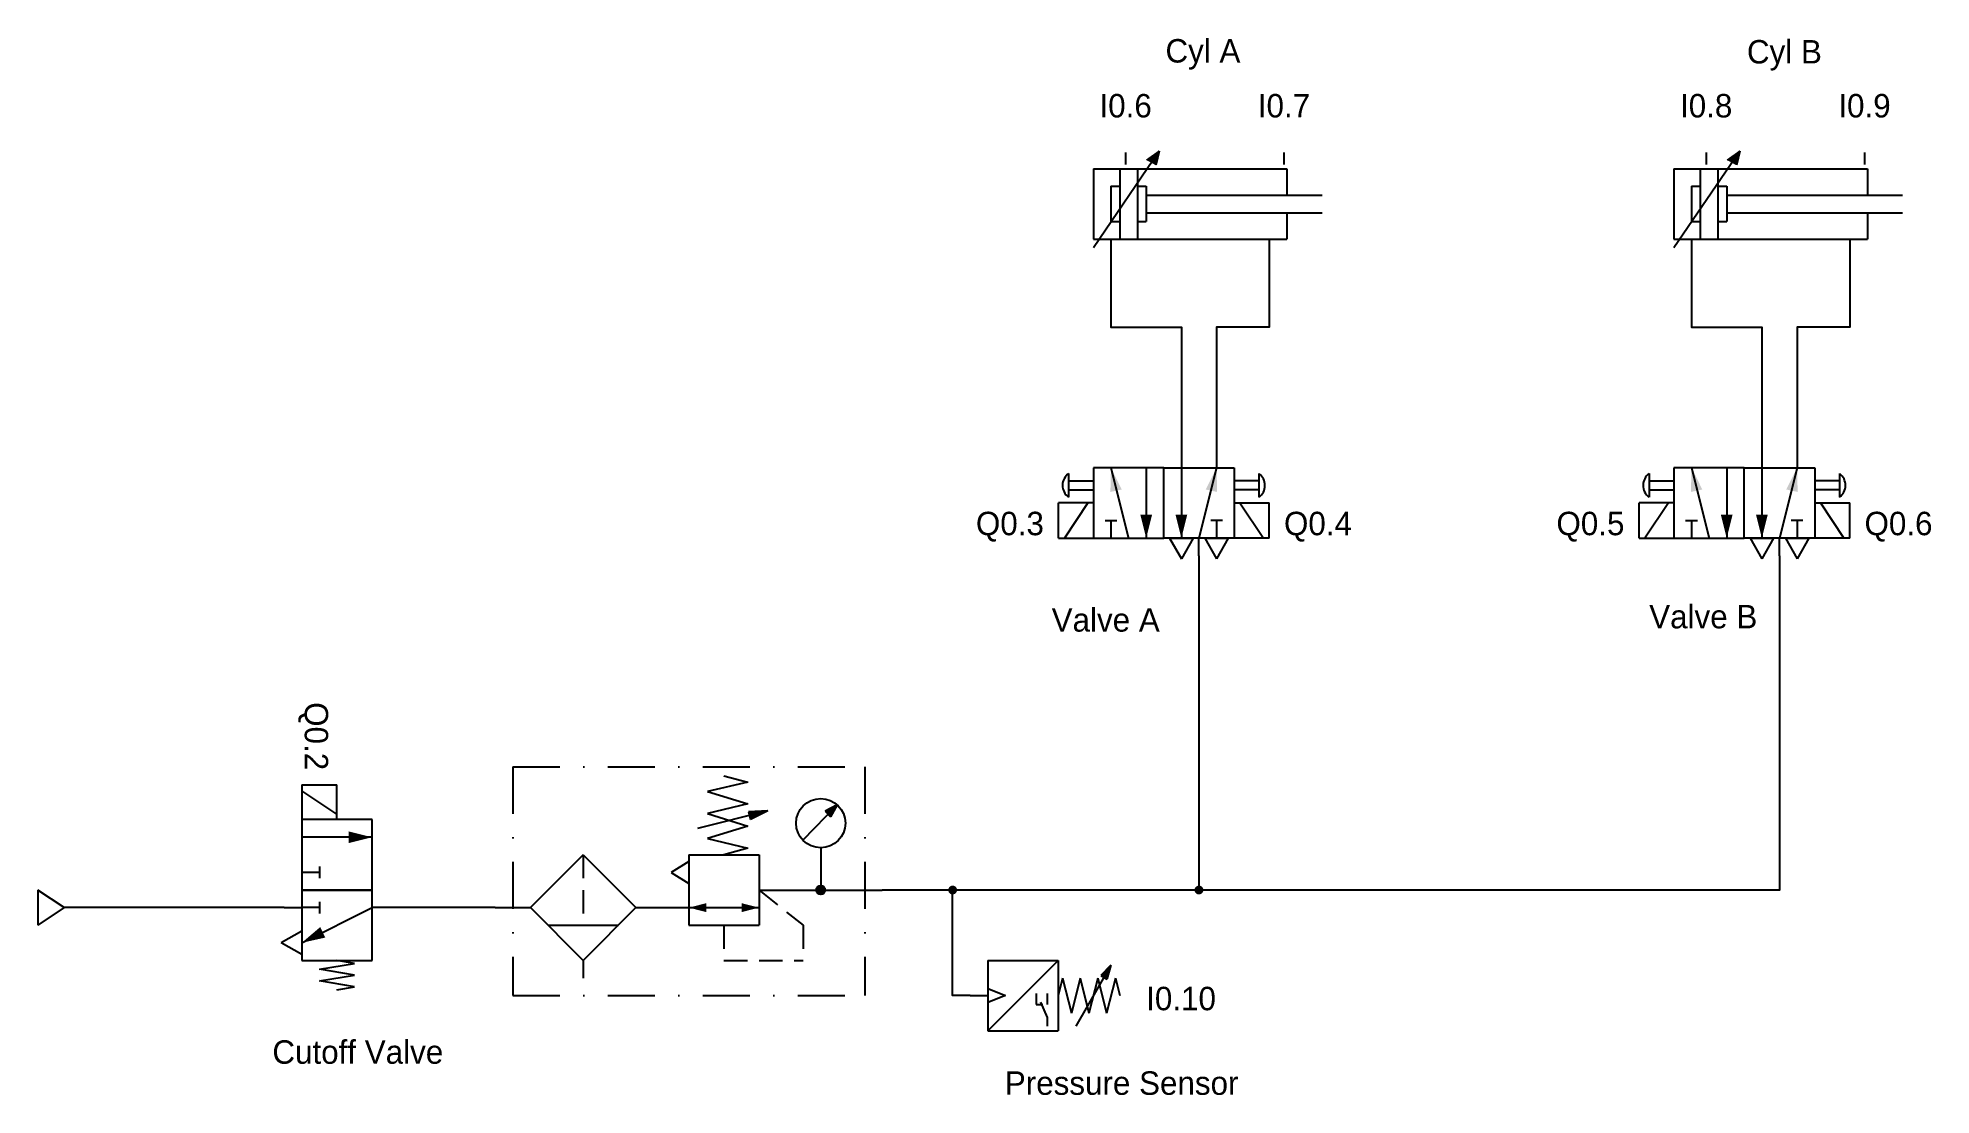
# Model space of a CAD drawing. Extents: x 81 to 243, y 15 to 105.
import ezdxf
from ezdxf.enums import TextEntityAlignment as Align

# ---------------------------------------------------------------- set-up
doc = ezdxf.new("R2010")
doc.units = 0
for name, pattern in [('AUSGEZOGEN', [0]), ('GESTRICHELT', [3, 2, -1]), ('STRICHPUNKTIERT', [8, 4, -2, 0, -2])]:
    doc.linetypes.add(name, pattern=pattern)
for name, color, linetype in [('1', 7, 'AUSGEZOGEN'), ('LINES', 7, 'AUSGEZOGEN'), ('TCONNECTIONS', 7, 'AUSGEZOGEN')]:
    doc.layers.add(name, color=color, linetype=linetype)

# ---------------------------------------------------------------- blocks, each defined once
blk = doc.blocks.new('PAL2DXF')
at = {"layer": '1', "color": 7}
for p, q in [((4.12, 9), (-1.5, 0.75)), ((4.12, 9), (3.04, 8.23)), ((4.12, 9), (3.83, 7.79)), ((-1.5, 7.5), (15, 7.5)), ((-1.5, 7.5), (-1.5, 1.5)), ((0.75, 7.5), (0.75, 1.5)), ((2.25, 7.5), (2.25, 1.5)), ((15, 7.5), (15, 5.25)), ((0, 6), (0, 3)), ((0, 6), (0.75, 6)), ((2.25, 6), (3, 6)), ((3, 6), (3, 3)), ((3, 5.25), (18, 5.25)), ((3, 3.75), (18, 3.75)), ((15, 3.75), (15, 1.5)), ((0, 3), (0.75, 3)), ((2.25, 3), (3, 3)), ((-1.5, 1.5), (15, 1.5)), ((0, 1.5), (0, 0)), ((13.5, 1.5), (13.5, 0))]:
    blk.add_line(p, q, dxfattribs=at)
blk.add_solid([(4.12, 9), (3.83, 7.79), (3.04, 8.23)], dxfattribs=at)
blk = doc.blocks.new('0002O6')
at = {"layer": '1', "color": 7}
for p, q in [((-7.5, -1.5), (-7.5, -7.5)), ((-1.5, -1.5), (-7.5, -1.5)), ((-6, -1.5), (-4.5, -7.5)), ((-3, -1.5), (-3, -7.5)), ((-1.5, -7.5), (-1.5, -1.5)), ((-1.5, -7.5), (-1.5, -1.5)), ((-1.5, -1.5), (4.5, -1.5)), ((0, -1.5), (0, -7.5)), ((3, -1.5), (1.5, -7.5)), ((4.5, -1.5), (4.5, -7.5)), ((-9.62, -2), (-9.62, -4)), ((-9.62, -2.62), (-7.5, -2.62)), ((6.62, -2.62), (4.5, -2.62)), ((6.62, -2), (6.62, -4)), ((-10.47, -7.5), (-10.47, -4.5)), ((-7.47, -4.5), (-10.47, -4.5)), ((-7.97, -4.5), (-9.97, -7.5)), ((-9.62, -3.38), (-7.5, -3.38)), ((6.62, -3.38), (4.5, -3.38)), ((4.5, -4.5), (7.5, -4.5)), ((5, -4.5), (7, -7.5)), ((7.5, -7.5), (7.5, -4.5)), ((-6.5, -6), (-5.5, -6)), ((-6, -6), (-6, -7.5)), ((3.5, -6), (2.5, -6)), ((3, -6), (3, -7.5)), ((-10.47, -7.5), (-7.47, -7.5)), ((-7.5, -7.5), (-1.5, -7.5)), ((4.5, -7.5), (-1.5, -7.5)), ((7.5, -7.5), (4.5, -7.5))]:
    blk.add_line(p, q, dxfattribs=at)
for centre, start, end in [((-8.88, -3), 126, 233), ((5.88, -3), 306, 53)]:
    blk.add_arc(centre, 1.25, start, end, dxfattribs=at)
for points in [[(-6, -1.5), (-6.05, -3.56), (-5.08, -3.35)], [(3, -1.5), (3.05, -3.56), (2.08, -3.35)], [(-3, -7.5), (-2.5, -5.5), (-3.5, -5.5)], [(0, -7.5), (-0.5, -5.5), (0.5, -5.5)]]:
    blk.add_solid(points, dxfattribs=at)
blk = doc.blocks.new('0002O18')
at = {"layer": '1', "color": 7}
for p, q in [((-7.5, -1.5), (-7.5, -7.5)), ((-1.5, -1.5), (-7.5, -1.5)), ((-6, -1.5), (-4.5, -7.5)), ((-3, -1.5), (-3, -7.5)), ((-1.5, -7.5), (-1.5, -1.5)), ((-1.5, -7.5), (-1.5, -1.5)), ((-1.5, -1.5), (4.5, -1.5)), ((0, -1.5), (0, -7.5)), ((3, -1.5), (1.5, -7.5)), ((4.5, -1.5), (4.5, -7.5)), ((-9.62, -2), (-9.62, -4)), ((-9.62, -2.62), (-7.5, -2.62)), ((6.62, -2.62), (4.5, -2.62)), ((6.62, -2), (6.62, -4)), ((-10.47, -7.5), (-10.47, -4.5)), ((-7.47, -4.5), (-10.47, -4.5)), ((-7.97, -4.5), (-9.97, -7.5)), ((-9.62, -3.38), (-7.5, -3.38)), ((6.62, -3.38), (4.5, -3.38)), ((4.5, -4.5), (7.5, -4.5)), ((5, -4.5), (7, -7.5)), ((7.5, -7.5), (7.5, -4.5)), ((-6.5, -6), (-5.5, -6)), ((-6, -6), (-6, -7.5)), ((3.5, -6), (2.5, -6)), ((3, -6), (3, -7.5)), ((-10.47, -7.5), (-7.47, -7.5)), ((-7.5, -7.5), (-1.5, -7.5)), ((4.5, -7.5), (-1.5, -7.5)), ((7.5, -7.5), (4.5, -7.5))]:
    blk.add_line(p, q, dxfattribs=at)
for centre, start, end in [((-8.88, -3), 126, 233), ((5.88, -3), 306, 53)]:
    blk.add_arc(centre, 1.25, start, end, dxfattribs=at)
for points in [[(-6, -1.5), (-6.05, -3.56), (-5.08, -3.35)], [(3, -1.5), (3.05, -3.56), (2.08, -3.35)], [(-3, -7.5), (-2.5, -5.5), (-3.5, -5.5)], [(0, -7.5), (-0.5, -5.5), (0.5, -5.5)]]:
    blk.add_solid(points, dxfattribs=at)
blk = doc.blocks.new('PRV')
at = {"layer": '1', "color": 7, "linetype": 'STRICHPUNKTIERT'}
for p, q in [((1.5, 12), (1.5, -7.5)), ((1.5, 12), (31.5, 12)), ((31.5, 12), (31.5, -7.5)), ((1.5, -7.5), (31.5, -7.5))]:
    blk.add_line(p, q, dxfattribs=at)
at = {"layer": '1', "color": 7}
for p, q in [((21.54, 10.71), (18.11, 9.9)), ((18.11, 9.9), (21.54, 8.84)), ((19.5, 11.25), (21.54, 10.71)), ((23.25, 8.25), (17.25, 6.75)), ((21.54, 8.84), (18.11, 8.03)), ((23.25, 8.25), (21.58, 8.18)), ((21.58, 8.18), (21.75, 7.5)), ((23.25, 8.25), (21.75, 7.5)), ((29.16, 8.76), (26.22, 5.76)), ((29.16, 8.76), (28.14, 8.22)), ((28.14, 8.22), (28.59, 7.74)), ((29.16, 8.76), (28.59, 7.74)), ((18.11, 8.03), (21.54, 6.95)), ((21.54, 6.95), (18.11, 5.89)), ((18.11, 5.89), (21.54, 5.07)), ((21.54, 5.07), (19.5, 4.5)), ((27.75, 5.1), (27.75, 1.5)), ((7.5, 4.5), (3, 0)), ((7.5, 4.5), (12, 0)), ((16.5, 3.94), (15, 3)), ((16.5, 4.5), (22.5, 4.5)), ((16.5, 4.5), (16.5, -1.5)), ((16.5, 3.94), (16.5, 2.06)), ((22.5, 4.5), (22.5, -1.5)), ((15, 3), (16.5, 2.06)), ((0, 0), (3, 0)), ((3, 0), (7.5, -4.5)), ((12, 0), (7.5, -4.5)), ((12, 0), (13.5, 0)), ((13.5, 0), (16.5, 0)), ((16.5, 0), (22.5, 0)), ((22.5, 1.5), (33, 1.5)), ((28.12, 1.5), (27.38, 1.5)), ((28.12, 1.5), (27.38, 1.5)), ((4.5, -1.5), (10.5, -1.5)), ((16.5, -1.5), (22.5, -1.5)), ((7.5, -4.5), (7.5, -6))]:
    blk.add_line(p, q, dxfattribs=at)
at = {"layer": '1', "color": 7, "linetype": 'GESTRICHELT'}
for p, q in [((7.5, 4.5), (7.5, -1.5)), ((22.5, 1.5), (26.25, -1.5)), ((19.5, -1.5), (19.5, -4.5)), ((26.25, -1.5), (26.25, -4.5)), ((19.5, -4.5), (26.25, -4.5))]:
    blk.add_line(p, q, dxfattribs=at)
at = {"layer": '1', "color": 7, "const_width": 0.375}
blk.add_lwpolyline([(27.56, 1.5, 1), (27.94, 1.5, 1)], format="xyb", close=True, dxfattribs=at)
at = {"layer": '1', "color": 7}
for centre, radius in [((27.75, 7.2), 2.1), ((27.75, 1.5), 0.375), ((27.75, 1.5), 0.375)]:
    blk.add_circle(centre, radius, dxfattribs=at)
for points in [[(21.75, 7.5), (23.25, 8.25), (21.58, 8.18)], [(28.54, 7.72), (28.14, 8.22), (29.16, 8.76)], [(16.5, 0), (18, -0.38), (18, 0.38)], [(22.5, 0), (21, -0.38), (21, 0.38)]]:
    blk.add_solid(points, dxfattribs=at)
blk = doc.blocks.new('0002O33')
at = {"layer": '1', "color": 7}
for p, q in [((-1.5, -1.5), (-7.5, -1.5)), ((-7.5, -1.5), (-7.5, -7.5)), ((-6, -1.5), (-6, -7.5)), ((-1.5, -7.5), (-1.5, -1.5)), ((4.5, -1.5), (-1.5, -1.5)), ((-1.5, -1.5), (-1.5, -7.5)), ((3, -7.5), (0, -1.5)), ((4.5, -7.5), (4.5, -1.5)), ((4.75, -3), (4.5, -4.5)), ((5.25, -6), (4.75, -3)), ((5.75, -3), (5.25, -6)), ((6.25, -6), (5.75, -3)), ((6.75, -3), (6.25, -6)), ((7, -4.5), (6.75, -3)), ((-10.47, -7.5), (-10.47, -4.5)), ((-7.47, -4.5), (-10.47, -4.5)), ((-7.97, -4.5), (-9.97, -7.5)), ((-3.5, -6), (-2.5, -6)), ((-3, -6), (-3, -7.5)), ((-0.5, -6), (0.5, -6)), ((0, -6), (0, -7.5)), ((-10.47, -7.5), (-7.47, -7.5)), ((-7.5, -7.5), (-1.5, -7.5)), ((-1.5, -7.5), (4.5, -7.5))]:
    blk.add_line(p, q, dxfattribs=at)
for points in [[(-6, -1.5), (-6.5, -3.5), (-5.5, -3.5)], [(3, -7.5), (2.55, -5.49), (1.66, -5.93)]]:
    blk.add_solid(points, dxfattribs=at)
blk = doc.blocks.new('TRICON')
at = {"layer": 'TCONNECTIONS', "color": 7, "const_width": 0.375}
blk.add_lwpolyline([(-1.4375, 1.25, 1), (-1.0625, 1.25, 1)], format="xyb", close=True, dxfattribs=at)
blk = doc.blocks.new('PPE1')
at = {"layer": '1', "color": 7}
for p, q in [((0, 0), (0, -0.75)), ((0, -0.75), (-1.5, -3)), ((0, -0.75), (-1.5, -3)), ((0, -0.75), (1.5, -3)), ((-1.5, -3), (1.5, -3))]:
    blk.add_line(p, q, dxfattribs=at)
blk = doc.blocks.new('PSW1')
at = {"layer": '1', "color": 7}
for p, q in [((7.5, 3), (1.5, -3)), ((1.5, 3), (7.5, 3)), ((1.5, 3), (1.5, -3)), ((7.5, 3), (7.5, -3)), ((12, 2.6), (9, -2.6)), ((12, 2.6), (11.14, 1.71)), ((11.14, 1.71), (11.66, 1.41)), ((12, 2.6), (11.66, 1.41)), ((0, 0), (1.5, 0)), ((1.5, 0.6), (3, 0)), ((3, 0), (1.5, -0.6)), ((5.62, 0.19), (5.62, -0.75)), ((6.56, 0.19), (6.56, -0.75)), ((7.88, 1.5), (7.5, 0)), ((7.88, 1.5), (8.62, -1.5)), ((9.38, 1.5), (8.62, -1.5)), ((9.38, 1.5), (10.12, -1.5)), ((10.88, 1.5), (10.12, -1.5)), ((10.88, 1.5), (11.62, -1.5)), ((12.38, 1.5), (11.62, -1.5)), ((12.38, 1.5), (12.75, 0)), ((5.62, -0.75), (6.19, -0.75)), ((6, -0.56), (6.56, -1.88)), ((1.5, -3), (7.5, -3)), ((6.56, -1.88), (6.56, -2.62))]:
    blk.add_line(p, q, dxfattribs=at)
for points in [[(12, 2.6), (11.14, 1.71), (11.4, 1.56)], [(12, 2.6), (11.4, 1.56), (11.66, 1.41)]]:
    blk.add_solid(points, dxfattribs=at)

msp = doc.modelspace()

# ---------------------------------------------------------------- linework, layer by layer
at = {"layer": '1', "color": 7}
for p, q in [((174, 95.62), (174, 94.62)), ((187.5, 95.62), (187.5, 94.62)), ((223.5, 95.62), (223.5, 94.62)), ((237, 95.62), (237, 94.62)), ((178.75, 70.25), (178.75, 68.75)), ((181.75, 70.25), (181.75, 68.75)), ((228.25, 70.25), (228.25, 68.75)), ((231.25, 70.25), (231.25, 68.75)), ((177.75, 62.75), (178.75, 61)), ((177.75, 62.75), (179.75, 62.75)), ((179.75, 62.75), (178.75, 61)), ((180.25, 61.25), (180.25, 62.75)), ((180.75, 62.75), (181.75, 61)), ((180.75, 62.75), (182.75, 62.75)), ((182.75, 62.75), (181.75, 61)), ((227.25, 62.75), (228.25, 61)), ((227.25, 62.75), (229.25, 62.75)), ((229.25, 62.75), (228.25, 61)), ((229.75, 61.25), (229.75, 62.75)), ((230.25, 62.75), (231.25, 61)), ((230.25, 62.75), (232.25, 62.75)), ((232.25, 62.75), (231.25, 61)), ((102.25, 31.25), (103.75, 31.25)), ((111.25, 31.25), (109.75, 31.25)), ((103.75, 29.25), (102, 28.25)), ((103.75, 29.25), (103.75, 27.25)), ((103.75, 27.25), (102, 28.25))]:
    msp.add_line(p, q, dxfattribs=at)
at = {"layer": 'LINES', "color": 7}
for points in [[(172.75, 86.75), (172.75, 80.75), (178.75, 80.75), (178.75, 70.25)], [(186.25, 86.75), (186.25, 80.75), (181.75, 80.75), (181.75, 70.25)], [(222.25, 86.75), (222.25, 80.75), (228.25, 80.75), (228.25, 70.25)], [(235.75, 86.75), (235.75, 80.75), (231.25, 80.75), (231.25, 70.25)], [(180.25, 61.25), (180.25, 47.75), (180.25, 47.75), (180.25, 32.75)], [(229.75, 61.25), (229.75, 32.75), (180.25, 32.75)], [(159.25, 32.75), (153.25, 32.75), (153.25, 32.75)], [(180.25, 32.75), (159.25, 32.75), (159.25, 32.75)], [(160.75, 23.75), (159.25, 23.75), (159.25, 32.75), (159.25, 32.75)], [(102.25, 31.25), (93.25, 31.25), (93.25, 31.25), (84.25, 31.25)], [(120.25, 31.25), (115.75, 31.25), (115.75, 31.25), (111.25, 31.25)]]:
    msp.add_lwpolyline(points, dxfattribs=at)

# ---------------------------------------------------------------- block references
at = {"layer": '1'}
for name, p in [('PAL2DXF', (172.75, 86.75)), ('PAL2DXF', (222.25, 86.75)), ('0002O6', (178.75, 70.25)), ('0002O18', (228.25, 70.25)), ('PRV', (120.25, 31.25)), ('TRICON', (160.5, 31.5)), ('TRICON', (181.5, 31.5)), ('PSW1', (160.75, 23.75))]:
    msp.add_blockref(name, p, dxfattribs=at)
at = {"layer": '1', "rotation": 270}
for name, p in [('0002O33', (111.25, 31.25)), ('PPE1', (84.25, 31.25))]:
    msp.add_blockref(name, p, dxfattribs=at)

# ---------------------------------------------------------------- texts
at = {"layer": '1', "color": 7}
for s, p in [('Cyl A', (180.59, 103.3)), ('Cyl B', (230.17, 103.22)), ('I0.6', (174, 98.62)), ('I0.7', (187.5, 98.62)), ('I0.8', (223.5, 98.62)), ('I0.9', (237, 98.62)), ('Valve A', (172.3, 54.78)), ('Valve B', (223.25, 55.06)), ('Cutoff Valve', (108.53, 17.94)), ('Pressure Sensor', (173.66, 15.29))]:
    msp.add_text(s, height=2, dxfattribs=at).set_placement(p, align=Align.CENTER)
for s, p in [('Q0.3', (167.03, 63)), ('Q0.5', (216.53, 63))]:
    msp.add_text(s, height=2, dxfattribs=at).set_placement(p, align=Align.RIGHT)
for s, p in [('Q0.4', (187.5, 63)), ('Q0.6', (237, 63)), ('I0.10', (175.75, 22.5))]:
    msp.add_text(s, height=2, dxfattribs=at).set_placement(p)
msp.add_text('Q0.2', height=2, rotation=270, dxfattribs=at).set_placement((104, 42.97), align=Align.RIGHT)

doc.saveas('drawing.dxf')
